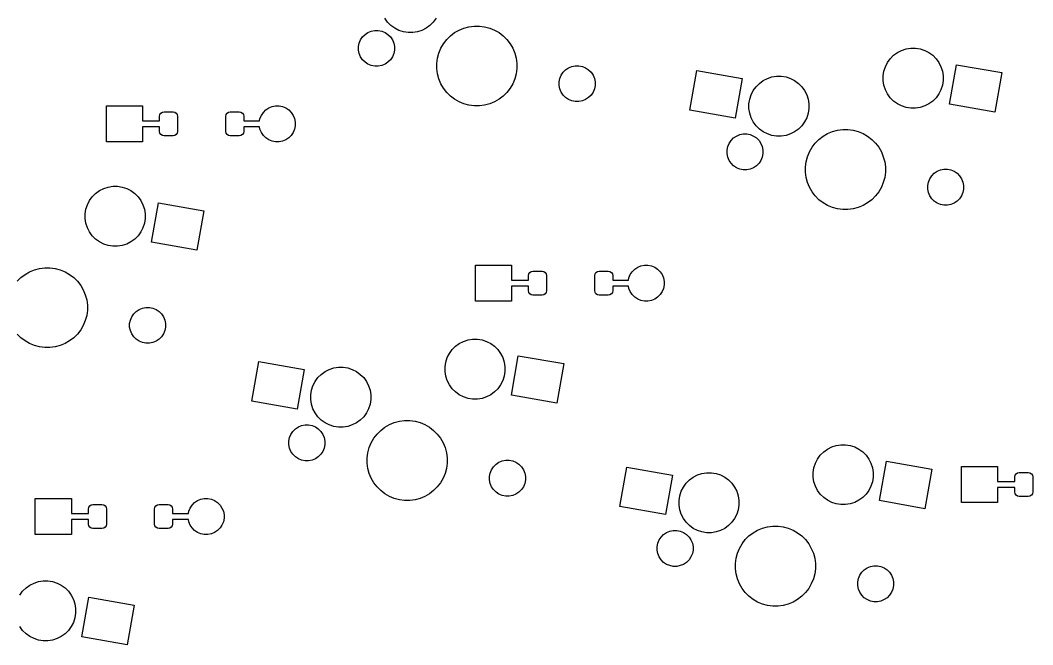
# Model space of a CAD drawing. Extents: x 2.6 to 14.2, y -9.4 to -3.9.
# Drawn here: x 5.415 to 7.403, y -6.558 to -5.33 of the extents above; entities that cross this region are included whole.
import ezdxf

# ---------------------------------------------------------------- set-up
doc = ezdxf.new("R2010")
doc.units = 0
doc.header["$MEASUREMENT"] = 0
doc.layers.add('BLACK', color=7, linetype='CONTINUOUS')

msp = doc.modelspace()

# ---------------------------------------------------------------- linework, layer by layer
at = {"layer": 'BLACK', "linetype": 'CONTINUOUS'}
for p, q in [((6.136, -5.3341), (6.1306, -5.3266)), ((6.2313, -5.3266), (6.2258, -5.3341)), ((6.1426, -5.3407), (6.136, -5.3341)), ((6.15, -5.3461), (6.1426, -5.3407)), ((6.1583, -5.3503), (6.15, -5.3461)), ((6.2118, -5.3461), (6.2035, -5.3503)), ((6.2193, -5.3407), (6.2118, -5.3461)), ((6.2258, -5.3341), (6.2193, -5.3407)), ((6.2764, -5.3497), (6.2859, -5.3457)), ((6.2859, -5.3457), (6.2959, -5.3431)), ((6.2959, -5.3431), (6.3061, -5.3417)), ((6.3061, -5.3417), (6.3164, -5.3417)), ((6.3164, -5.3417), (6.3266, -5.3431)), ((6.3266, -5.3431), (6.3366, -5.3457)), ((6.3366, -5.3457), (6.3461, -5.3497)), ((6.083, -5.3689), (6.0869, -5.3631)), ((6.0869, -5.3631), (6.0918, -5.3582)), ((6.0918, -5.3582), (6.0976, -5.3543)), ((6.0976, -5.3543), (6.104, -5.3517)), ((6.104, -5.3517), (6.1108, -5.3503)), ((6.1108, -5.3503), (6.1178, -5.3503)), ((6.1178, -5.3503), (6.1246, -5.3517)), ((6.1246, -5.3517), (6.131, -5.3543)), ((6.131, -5.3543), (6.1368, -5.3582)), ((6.1368, -5.3582), (6.1417, -5.3631)), ((6.1417, -5.3631), (6.1455, -5.3689)), ((6.1671, -5.3532), (6.1583, -5.3503)), ((6.1763, -5.3546), (6.1671, -5.3532)), ((6.1855, -5.3546), (6.1763, -5.3546)), ((6.1947, -5.3532), (6.1855, -5.3546)), ((6.2035, -5.3503), (6.1947, -5.3532)), ((6.2521, -5.3684), (6.2593, -5.3611)), ((6.2593, -5.3611), (6.2675, -5.3548)), ((6.2675, -5.3548), (6.2764, -5.3497)), ((6.3461, -5.3497), (6.355, -5.3548)), ((6.355, -5.3548), (6.3632, -5.3611)), ((6.3632, -5.3611), (6.3705, -5.3684)), ((6.079, -5.3821), (6.0804, -5.3753)), ((6.079, -5.389), (6.079, -5.3821)), ((6.0804, -5.3753), (6.083, -5.3689)), ((6.1455, -5.3689), (6.1482, -5.3753)), ((6.1482, -5.3753), (6.1496, -5.3821)), ((6.1496, -5.3821), (6.1496, -5.389)), ((6.2367, -5.395), (6.2406, -5.3855)), ((6.2406, -5.3855), (6.2458, -5.3765)), ((6.2458, -5.3765), (6.2521, -5.3684)), ((6.3705, -5.3684), (6.3767, -5.3765)), ((6.3767, -5.3765), (6.3819, -5.3855)), ((6.3819, -5.3855), (6.3858, -5.395)), ((7.1455, -5.3897), (7.1544, -5.3868)), ((7.1544, -5.3868), (7.1635, -5.3854)), ((7.1635, -5.3854), (7.1728, -5.3854)), ((7.1728, -5.3854), (7.1819, -5.3868)), ((7.1819, -5.3868), (7.1907, -5.3897)), ((6.0804, -5.3958), (6.079, -5.389)), ((6.083, -5.4023), (6.0804, -5.3958)), ((6.0869, -5.408), (6.083, -5.4023)), ((6.1455, -5.4023), (6.1417, -5.408)), ((6.1482, -5.3958), (6.1455, -5.4023)), ((6.1496, -5.389), (6.1482, -5.3958)), ((6.2327, -5.4151), (6.234, -5.4049)), ((6.234, -5.4049), (6.2367, -5.395)), ((6.3858, -5.395), (6.3885, -5.4049)), ((6.3885, -5.4049), (6.3898, -5.4151)), ((7.1178, -5.4134), (7.1232, -5.4059)), ((7.1232, -5.4059), (7.1298, -5.3993)), ((7.1298, -5.3993), (7.1373, -5.3939)), ((7.1373, -5.3939), (7.1455, -5.3897)), ((7.1907, -5.3897), (7.199, -5.3939)), ((7.199, -5.3939), (7.2065, -5.3993)), ((7.2065, -5.3993), (7.2131, -5.4059)), ((7.2131, -5.4059), (7.2185, -5.4134)), ((6.0918, -5.4129), (6.0869, -5.408)), ((6.0976, -5.4168), (6.0918, -5.4129)), ((6.104, -5.4195), (6.0976, -5.4168)), ((6.1108, -5.4208), (6.104, -5.4195)), ((6.1178, -5.4208), (6.1108, -5.4208)), ((6.1246, -5.4195), (6.1178, -5.4208)), ((6.131, -5.4168), (6.1246, -5.4195)), ((6.1368, -5.4129), (6.131, -5.4168)), ((6.1417, -5.408), (6.1368, -5.4129)), ((6.2327, -5.4254), (6.2327, -5.4151)), ((6.234, -5.4356), (6.2327, -5.4254)), ((6.3898, -5.4254), (6.3885, -5.4356)), ((6.3898, -5.4151), (6.3898, -5.4254)), ((6.4808, -5.4325), (6.4857, -5.4276)), ((6.4857, -5.4276), (6.4915, -5.4238)), ((6.4915, -5.4238), (6.4979, -5.4211)), ((6.4979, -5.4211), (6.5047, -5.4198)), ((6.5047, -5.4198), (6.5117, -5.4198)), ((6.5117, -5.4198), (6.5185, -5.4211)), ((6.5185, -5.4211), (6.5249, -5.4238)), ((6.5249, -5.4238), (6.5307, -5.4276)), ((6.5307, -5.4276), (6.5356, -5.4325)), ((7.1107, -5.4305), (7.1136, -5.4217)), ((7.1136, -5.4217), (7.1178, -5.4134)), ((7.2185, -5.4134), (7.2227, -5.4217)), ((7.2227, -5.4217), (7.2256, -5.4305)), ((7.2395, -5.4952), (7.2532, -5.4177)), ((7.2532, -5.4177), (7.3424, -5.4334)), ((6.2367, -5.4456), (6.234, -5.4356)), ((6.2406, -5.4551), (6.2367, -5.4456)), ((6.3858, -5.4456), (6.3819, -5.4551)), ((6.3885, -5.4356), (6.3858, -5.4456)), ((6.473, -5.4515), (6.4743, -5.4447)), ((6.4743, -5.4447), (6.477, -5.4383)), ((6.477, -5.4383), (6.4808, -5.4325)), ((6.5356, -5.4325), (6.5395, -5.4383)), ((6.5395, -5.4383), (6.5421, -5.4447)), ((6.5421, -5.4447), (6.5435, -5.4515)), ((6.7297, -5.5069), (6.7434, -5.4293)), ((6.7434, -5.4293), (6.8326, -5.4451)), ((6.8326, -5.4451), (6.8189, -5.5226)), ((6.8737, -5.449), (6.882, -5.4448)), ((6.882, -5.4448), (6.8908, -5.4419)), ((6.8908, -5.4419), (6.8999, -5.4404)), ((6.8999, -5.4404), (6.9092, -5.4404)), ((6.9092, -5.4404), (6.9184, -5.4419)), ((6.9184, -5.4419), (6.9272, -5.4448)), ((6.9272, -5.4448), (6.9354, -5.449)), ((7.1093, -5.4396), (7.1107, -5.4305)), ((7.1093, -5.4489), (7.1093, -5.4396)), ((7.2256, -5.4305), (7.227, -5.4396)), ((7.227, -5.4396), (7.227, -5.4489)), ((7.3424, -5.4334), (7.3287, -5.5109)), ((6.2458, -5.464), (6.2406, -5.4551)), ((6.2521, -5.4722), (6.2458, -5.464)), ((6.3767, -5.464), (6.3705, -5.4722)), ((6.3819, -5.4551), (6.3767, -5.464)), ((6.473, -5.4585), (6.473, -5.4515)), ((6.4743, -5.4653), (6.473, -5.4585)), ((6.477, -5.4717), (6.4743, -5.4653)), ((6.5421, -5.4653), (6.5395, -5.4717)), ((6.5435, -5.4585), (6.5421, -5.4653)), ((6.5435, -5.4515), (6.5435, -5.4585)), ((6.8542, -5.4685), (6.8597, -5.461)), ((6.8597, -5.461), (6.8662, -5.4544)), ((6.8662, -5.4544), (6.8737, -5.449)), ((6.9354, -5.449), (6.9429, -5.4544)), ((6.9429, -5.4544), (6.9495, -5.461)), ((6.9495, -5.461), (6.9549, -5.4685)), ((7.1107, -5.458), (7.1093, -5.4489)), ((7.1136, -5.4669), (7.1107, -5.458)), ((7.1178, -5.4751), (7.1136, -5.4669)), ((7.2227, -5.4669), (7.2185, -5.4751)), ((7.2256, -5.458), (7.2227, -5.4669)), ((7.227, -5.4489), (7.2256, -5.458)), ((6.2593, -5.4795), (6.2521, -5.4722)), ((6.2675, -5.4858), (6.2593, -5.4795)), ((6.2764, -5.4909), (6.2675, -5.4858)), ((6.355, -5.4858), (6.3461, -5.4909)), ((6.3632, -5.4795), (6.355, -5.4858)), ((6.3705, -5.4722), (6.3632, -5.4795)), ((6.4808, -5.4775), (6.477, -5.4717)), ((6.4857, -5.4824), (6.4808, -5.4775)), ((6.4915, -5.4863), (6.4857, -5.4824)), ((6.4979, -5.4889), (6.4915, -5.4863)), ((6.5249, -5.4863), (6.5185, -5.4889)), ((6.5307, -5.4824), (6.5249, -5.4863)), ((6.5356, -5.4775), (6.5307, -5.4824)), ((6.5395, -5.4717), (6.5356, -5.4775)), ((6.8457, -5.4947), (6.8472, -5.4855)), ((6.8472, -5.4855), (6.85, -5.4767)), ((6.85, -5.4767), (6.8542, -5.4685)), ((6.9549, -5.4685), (6.9591, -5.4767)), ((6.9591, -5.4767), (6.962, -5.4855)), ((6.962, -5.4855), (6.9635, -5.4947)), ((7.1232, -5.4826), (7.1178, -5.4751)), ((7.1298, -5.4892), (7.1232, -5.4826)), ((7.2131, -5.4826), (7.2065, -5.4892)), ((7.2185, -5.4751), (7.2131, -5.4826)), ((5.584, -5.5695), (5.584, -5.4987)), ((5.584, -5.4987), (5.6549, -5.4987)), ((5.6549, -5.4987), (5.6549, -5.5282)), ((5.8921, -5.5116), (5.897, -5.5067)), ((5.897, -5.5067), (5.9027, -5.5028)), ((5.9027, -5.5028), (5.9092, -5.5002)), ((5.9092, -5.5002), (5.916, -5.4988)), ((5.916, -5.4988), (5.9229, -5.4988)), ((5.9229, -5.4988), (5.9297, -5.5002)), ((5.9297, -5.5002), (5.9362, -5.5028)), ((5.9362, -5.5028), (5.9419, -5.5067)), ((5.9419, -5.5067), (5.9468, -5.5116)), ((6.2859, -5.4948), (6.2764, -5.4909)), ((6.2959, -5.4975), (6.2859, -5.4948)), ((6.3061, -5.4989), (6.2959, -5.4975)), ((6.3164, -5.4989), (6.3061, -5.4989)), ((6.3266, -5.4975), (6.3164, -5.4989)), ((6.3366, -5.4948), (6.3266, -5.4975)), ((6.3461, -5.4909), (6.3366, -5.4948)), ((6.5047, -5.4903), (6.4979, -5.4889)), ((6.5117, -5.4903), (6.5047, -5.4903)), ((6.5185, -5.4889), (6.5117, -5.4903)), ((6.8189, -5.5226), (6.7297, -5.5069)), ((6.8457, -5.504), (6.8457, -5.4947)), ((6.8472, -5.5131), (6.8457, -5.504)), ((6.9635, -5.504), (6.962, -5.5131)), ((6.9635, -5.4947), (6.9635, -5.504)), ((7.1373, -5.4946), (7.1298, -5.4892)), ((7.1455, -5.4988), (7.1373, -5.4946)), ((7.1544, -5.5017), (7.1455, -5.4988)), ((7.1635, -5.5031), (7.1544, -5.5017)), ((7.1728, -5.5031), (7.1635, -5.5031)), ((7.1819, -5.5017), (7.1728, -5.5031)), ((7.1907, -5.4988), (7.1819, -5.5017)), ((7.199, -5.4946), (7.1907, -5.4988)), ((7.2065, -5.4892), (7.199, -5.4946)), ((7.3287, -5.5109), (7.2395, -5.4952)), ((5.6884, -5.5193), (5.689, -5.5159)), ((5.6884, -5.5282), (5.6884, -5.5193)), ((5.689, -5.5159), (5.6909, -5.5131)), ((5.6909, -5.5131), (5.6938, -5.5111)), ((5.6938, -5.5111), (5.6972, -5.5105)), ((5.6972, -5.5105), (5.7149, -5.5105)), ((5.7149, -5.5105), (5.7183, -5.5111)), ((5.7183, -5.5111), (5.7212, -5.5131)), ((5.7212, -5.5131), (5.7231, -5.5159)), ((5.7231, -5.5159), (5.7238, -5.5193)), ((5.7238, -5.5193), (5.7238, -5.5489)), ((5.8183, -5.5193), (5.8189, -5.5159)), ((5.8183, -5.5489), (5.8183, -5.5193)), ((5.8189, -5.5159), (5.8209, -5.5131)), ((5.8209, -5.5131), (5.8237, -5.5111)), ((5.8237, -5.5111), (5.8271, -5.5105)), ((5.8271, -5.5105), (5.8448, -5.5105)), ((5.8448, -5.5105), (5.8482, -5.5111)), ((5.8482, -5.5111), (5.8511, -5.5131)), ((5.8511, -5.5131), (5.853, -5.5159)), ((5.853, -5.5159), (5.8537, -5.5193)), ((5.8537, -5.5193), (5.8537, -5.5282)), ((5.8847, -5.5282), (5.8855, -5.5238)), ((5.8855, -5.5238), (5.8882, -5.5174)), ((5.8882, -5.5174), (5.8921, -5.5116)), ((5.9468, -5.5116), (5.9507, -5.5174)), ((5.9507, -5.5174), (5.9534, -5.5238)), ((5.9534, -5.5238), (5.9547, -5.5306)), ((6.85, -5.5219), (6.8472, -5.5131)), ((6.8542, -5.5302), (6.85, -5.5219)), ((6.9591, -5.5219), (6.9549, -5.5302)), ((6.962, -5.5131), (6.9591, -5.5219)), ((5.6549, -5.5282), (5.6884, -5.5282)), ((5.6884, -5.54), (5.6549, -5.54)), ((5.6549, -5.54), (5.6549, -5.5695)), ((5.6884, -5.5489), (5.6884, -5.54)), ((5.8537, -5.5282), (5.8847, -5.5282)), ((5.8847, -5.54), (5.8537, -5.54)), ((5.8537, -5.54), (5.8537, -5.5489)), ((5.8855, -5.5444), (5.8847, -5.54)), ((5.8882, -5.5508), (5.8855, -5.5444)), ((5.9534, -5.5444), (5.9507, -5.5508)), ((5.9547, -5.5376), (5.9534, -5.5444)), ((5.9547, -5.5306), (5.9547, -5.5376)), ((6.8597, -5.5377), (6.8542, -5.5302)), ((6.8662, -5.5442), (6.8597, -5.5377)), ((6.8737, -5.5497), (6.8662, -5.5442)), ((6.9429, -5.5442), (6.9354, -5.5497)), ((6.9495, -5.5377), (6.9429, -5.5442)), ((6.9549, -5.5302), (6.9495, -5.5377)), ((7.0096, -5.5493), (7.0196, -5.5466)), ((7.0196, -5.5466), (7.0298, -5.5453)), ((7.0298, -5.5453), (7.0401, -5.5453)), ((7.0401, -5.5453), (7.0503, -5.5466)), ((7.0503, -5.5466), (7.0602, -5.5493)), ((5.689, -5.5522), (5.6884, -5.5489)), ((5.6909, -5.5551), (5.689, -5.5522)), ((5.6938, -5.557), (5.6909, -5.5551)), ((5.6972, -5.5577), (5.6938, -5.557)), ((5.7149, -5.5577), (5.6972, -5.5577)), ((5.7183, -5.557), (5.7149, -5.5577)), ((5.7212, -5.5551), (5.7183, -5.557)), ((5.7231, -5.5522), (5.7212, -5.5551)), ((5.7238, -5.5489), (5.7231, -5.5522)), ((5.8189, -5.5522), (5.8183, -5.5489)), ((5.8209, -5.5551), (5.8189, -5.5522)), ((5.8237, -5.557), (5.8209, -5.5551)), ((5.8271, -5.5577), (5.8237, -5.557)), ((5.8448, -5.5577), (5.8271, -5.5577)), ((5.8482, -5.557), (5.8448, -5.5577)), ((5.8511, -5.5551), (5.8482, -5.557)), ((5.853, -5.5522), (5.8511, -5.5551)), ((5.8537, -5.5489), (5.853, -5.5522)), ((5.8921, -5.5566), (5.8882, -5.5508)), ((5.897, -5.5615), (5.8921, -5.5566)), ((5.9027, -5.5653), (5.897, -5.5615)), ((5.9092, -5.568), (5.9027, -5.5653)), ((5.9362, -5.5653), (5.9297, -5.568)), ((5.9419, -5.5615), (5.9362, -5.5653)), ((5.9468, -5.5566), (5.9419, -5.5615)), ((5.9507, -5.5508), (5.9468, -5.5566)), ((6.8067, -5.5724), (6.8106, -5.5666)), ((6.8106, -5.5666), (6.8155, -5.5617)), ((6.8155, -5.5617), (6.8213, -5.5579)), ((6.8213, -5.5579), (6.8277, -5.5552)), ((6.8277, -5.5552), (6.8345, -5.5539)), ((6.8345, -5.5539), (6.8414, -5.5539)), ((6.8414, -5.5539), (6.8483, -5.5552)), ((6.8483, -5.5552), (6.8547, -5.5579)), ((6.8547, -5.5579), (6.8605, -5.5617)), ((6.8605, -5.5617), (6.8654, -5.5666)), ((6.8654, -5.5666), (6.8692, -5.5724)), ((6.882, -5.5539), (6.8737, -5.5497)), ((6.8908, -5.5567), (6.882, -5.5539)), ((6.8999, -5.5582), (6.8908, -5.5567)), ((6.9092, -5.5582), (6.8999, -5.5582)), ((6.9184, -5.5567), (6.9092, -5.5582)), ((6.9272, -5.5539), (6.9184, -5.5567)), ((6.9354, -5.5497), (6.9272, -5.5539)), ((6.9757, -5.5719), (6.983, -5.5647)), ((6.983, -5.5647), (6.9912, -5.5584)), ((6.9912, -5.5584), (7.0001, -5.5532)), ((7.0001, -5.5532), (7.0096, -5.5493)), ((7.0602, -5.5493), (7.0698, -5.5532)), ((7.0698, -5.5532), (7.0787, -5.5584)), ((7.0787, -5.5584), (7.0869, -5.5647)), ((7.0869, -5.5647), (7.0941, -5.5719)), ((5.6549, -5.5695), (5.584, -5.5695)), ((5.916, -5.5693), (5.9092, -5.568)), ((5.9229, -5.5693), (5.916, -5.5693)), ((5.9297, -5.568), (5.9229, -5.5693)), ((6.8027, -5.5856), (6.8041, -5.5788)), ((6.8027, -5.5926), (6.8027, -5.5856)), ((6.8041, -5.5788), (6.8067, -5.5724)), ((6.8692, -5.5724), (6.8719, -5.5788)), ((6.8719, -5.5788), (6.8732, -5.5856)), ((6.8732, -5.5856), (6.8732, -5.5926)), ((6.9643, -5.589), (6.9695, -5.5801)), ((6.9695, -5.5801), (6.9757, -5.5719)), ((7.0941, -5.5719), (7.1004, -5.5801)), ((7.1004, -5.5801), (7.1056, -5.589)), ((6.8041, -5.5994), (6.8027, -5.5926)), ((6.8067, -5.6058), (6.8041, -5.5994)), ((6.8106, -5.6116), (6.8067, -5.6058)), ((6.8692, -5.6058), (6.8654, -5.6116)), ((6.8719, -5.5994), (6.8692, -5.6058)), ((6.8732, -5.5926), (6.8719, -5.5994)), ((6.9577, -5.6085), (6.9604, -5.5985)), ((6.9604, -5.5985), (6.9643, -5.589)), ((7.1056, -5.589), (7.1095, -5.5985)), ((7.1095, -5.5985), (7.1122, -5.6085)), ((6.8155, -5.6165), (6.8106, -5.6116)), ((6.8213, -5.6204), (6.8155, -5.6165)), ((6.8277, -5.623), (6.8213, -5.6204)), ((6.8345, -5.6244), (6.8277, -5.623)), ((6.8414, -5.6244), (6.8345, -5.6244)), ((6.8483, -5.623), (6.8414, -5.6244)), ((6.8547, -5.6204), (6.8483, -5.623)), ((6.8605, -5.6165), (6.8547, -5.6204)), ((6.8654, -5.6116), (6.8605, -5.6165)), ((6.9564, -5.6187), (6.9577, -5.6085)), ((6.9564, -5.629), (6.9564, -5.6187)), ((7.1122, -5.6085), (7.1135, -5.6187)), ((7.1135, -5.6187), (7.1135, -5.629)), ((7.2152, -5.6273), (7.2216, -5.6247)), ((7.2216, -5.6247), (7.2284, -5.6233)), ((7.2284, -5.6233), (7.2354, -5.6233)), ((7.2354, -5.6233), (7.2422, -5.6247)), ((7.2422, -5.6247), (7.2486, -5.6273)), ((6.9577, -5.6392), (6.9564, -5.629)), ((6.9604, -5.6492), (6.9577, -5.6392)), ((7.1122, -5.6392), (7.1095, -5.6492)), ((7.1135, -5.629), (7.1122, -5.6392)), ((7.198, -5.6483), (7.2006, -5.6419)), ((7.2006, -5.6419), (7.2045, -5.6361)), ((7.2045, -5.6361), (7.2094, -5.6312)), ((7.2094, -5.6312), (7.2152, -5.6273)), ((7.2486, -5.6273), (7.2544, -5.6312)), ((7.2544, -5.6312), (7.2593, -5.6361)), ((7.2593, -5.6361), (7.2631, -5.6419)), ((7.2631, -5.6419), (7.2658, -5.6483)), ((5.5628, -5.6707), (5.5703, -5.6653)), ((5.5703, -5.6653), (5.5786, -5.6611)), ((5.5786, -5.6611), (5.5874, -5.6582)), ((5.5874, -5.6582), (5.5965, -5.6568)), ((5.5965, -5.6568), (5.6058, -5.6568)), ((5.6058, -5.6568), (5.6149, -5.6582)), ((5.6149, -5.6582), (5.6238, -5.6611)), ((5.6238, -5.6611), (5.632, -5.6653)), ((5.632, -5.6653), (5.6395, -5.6707)), ((6.9643, -5.6587), (6.9604, -5.6492)), ((6.9695, -5.6676), (6.9643, -5.6587)), ((7.1056, -5.6587), (7.1004, -5.6676)), ((7.1095, -5.6492), (7.1056, -5.6587)), ((7.1966, -5.6551), (7.198, -5.6483)), ((7.1966, -5.6621), (7.1966, -5.6551)), ((7.198, -5.6689), (7.1966, -5.6621)), ((7.2658, -5.6483), (7.2672, -5.6551)), ((7.2672, -5.6621), (7.2658, -5.6689)), ((7.2672, -5.6551), (7.2672, -5.6621)), ((5.5466, -5.693), (5.5508, -5.6848)), ((5.5508, -5.6848), (5.5562, -5.6773)), ((5.5562, -5.6773), (5.5628, -5.6707)), ((5.6395, -5.6707), (5.6461, -5.6773)), ((5.6461, -5.6773), (5.6515, -5.6848)), ((5.6515, -5.6848), (5.6557, -5.693)), ((6.9757, -5.6758), (6.9695, -5.6676)), ((6.983, -5.6831), (6.9757, -5.6758)), ((6.9912, -5.6893), (6.983, -5.6831)), ((7.0869, -5.6831), (7.0787, -5.6893)), ((7.0941, -5.6758), (7.0869, -5.6831)), ((7.1004, -5.6676), (7.0941, -5.6758)), ((7.2006, -5.6753), (7.198, -5.6689)), ((7.2045, -5.6811), (7.2006, -5.6753)), ((7.2094, -5.686), (7.2045, -5.6811)), ((7.2152, -5.6898), (7.2094, -5.686)), ((7.2544, -5.686), (7.2486, -5.6898)), ((7.2593, -5.6811), (7.2544, -5.686)), ((7.2631, -5.6753), (7.2593, -5.6811)), ((7.2658, -5.6689), (7.2631, -5.6753)), ((5.5423, -5.711), (5.5437, -5.7019)), ((5.5437, -5.7019), (5.5466, -5.693)), ((5.6557, -5.693), (5.6586, -5.7019)), ((5.6586, -5.7019), (5.66, -5.711)), ((5.6725, -5.7666), (5.6862, -5.6891)), ((5.6862, -5.6891), (5.7754, -5.7048)), ((5.7754, -5.7048), (5.7617, -5.7823)), ((7.0001, -5.6945), (6.9912, -5.6893)), ((7.0096, -5.6984), (7.0001, -5.6945)), ((7.0196, -5.7011), (7.0096, -5.6984)), ((7.0298, -5.7024), (7.0196, -5.7011)), ((7.0401, -5.7024), (7.0298, -5.7024)), ((7.0503, -5.7011), (7.0401, -5.7024)), ((7.0602, -5.6984), (7.0503, -5.7011)), ((7.0698, -5.6945), (7.0602, -5.6984)), ((7.0787, -5.6893), (7.0698, -5.6945)), ((7.2216, -5.6925), (7.2152, -5.6898)), ((7.2284, -5.6938), (7.2216, -5.6925)), ((7.2354, -5.6938), (7.2284, -5.6938)), ((7.2422, -5.6925), (7.2354, -5.6938)), ((7.2486, -5.6898), (7.2422, -5.6925)), ((5.5423, -5.7203), (5.5423, -5.711)), ((5.5437, -5.7294), (5.5423, -5.7203)), ((5.66, -5.7203), (5.6586, -5.7294)), ((5.66, -5.711), (5.66, -5.7203)), ((5.5466, -5.7382), (5.5437, -5.7294)), ((5.5508, -5.7465), (5.5466, -5.7382)), ((5.6557, -5.7382), (5.6515, -5.7465)), ((5.6586, -5.7294), (5.6557, -5.7382)), ((5.5562, -5.754), (5.5508, -5.7465)), ((5.5628, -5.7605), (5.5562, -5.754)), ((5.5703, -5.766), (5.5628, -5.7605)), ((5.6395, -5.7605), (5.632, -5.766)), ((5.6461, -5.754), (5.6395, -5.7605)), ((5.6515, -5.7465), (5.6461, -5.754)), ((5.5786, -5.7702), (5.5703, -5.766)), ((5.5874, -5.7731), (5.5786, -5.7702)), ((5.5965, -5.7745), (5.5874, -5.7731)), ((5.6058, -5.7745), (5.5965, -5.7745)), ((5.6149, -5.7731), (5.6058, -5.7745)), ((5.6238, -5.7702), (5.6149, -5.7731)), ((5.632, -5.766), (5.6238, -5.7702)), ((5.7617, -5.7823), (5.6725, -5.7666)), ((5.4242, -5.8298), (5.4331, -5.8246)), ((5.4331, -5.8246), (5.4426, -5.8207)), ((5.4426, -5.8207), (5.4526, -5.818)), ((5.4526, -5.818), (5.4628, -5.8167)), ((5.4628, -5.8167), (5.4731, -5.8167)), ((5.4731, -5.8167), (5.4833, -5.818)), ((5.4833, -5.818), (5.4933, -5.8207)), ((5.4933, -5.8207), (5.5028, -5.8246)), ((5.5028, -5.8246), (5.5117, -5.8298)), ((6.3084, -5.8825), (6.3084, -5.8116)), ((6.3084, -5.8116), (6.3793, -5.8116)), ((6.3793, -5.8116), (6.3793, -5.8412)), ((6.4154, -5.8261), (6.4182, -5.8241)), ((6.4182, -5.8241), (6.4216, -5.8235)), ((6.4216, -5.8235), (6.4393, -5.8235)), ((6.4393, -5.8235), (6.4427, -5.8241)), ((6.4427, -5.8241), (6.4456, -5.8261)), ((6.5453, -5.8261), (6.5481, -5.8241)), ((6.5481, -5.8241), (6.5515, -5.8235)), ((6.5515, -5.8235), (6.5693, -5.8235)), ((6.5693, -5.8235), (6.5726, -5.8241)), ((6.5726, -5.8241), (6.5755, -5.8261)), ((6.6126, -5.8304), (6.6165, -5.8246)), ((6.6165, -5.8246), (6.6214, -5.8197)), ((6.6214, -5.8197), (6.6272, -5.8158)), ((6.6272, -5.8158), (6.6336, -5.8132)), ((6.6336, -5.8132), (6.6404, -5.8118)), ((6.6404, -5.8118), (6.6473, -5.8118)), ((6.6473, -5.8118), (6.6541, -5.8132)), ((6.6541, -5.8132), (6.6606, -5.8158)), ((6.6606, -5.8158), (6.6663, -5.8197)), ((6.6663, -5.8197), (6.6713, -5.8246)), ((6.6713, -5.8246), (6.6751, -5.8304)), ((5.4087, -5.8433), (5.416, -5.836)), ((5.416, -5.836), (5.4242, -5.8298)), ((5.5117, -5.8298), (5.5199, -5.836)), ((5.5199, -5.836), (5.5271, -5.8433)), ((5.5271, -5.8433), (5.5334, -5.8515)), ((6.3793, -5.8412), (6.4128, -5.8412)), ((6.4128, -5.8323), (6.4134, -5.8289)), ((6.4128, -5.8412), (6.4128, -5.8323)), ((6.4134, -5.8289), (6.4154, -5.8261)), ((6.4456, -5.8261), (6.4475, -5.8289)), ((6.4475, -5.8289), (6.4482, -5.8323)), ((6.4482, -5.8323), (6.4482, -5.8618)), ((6.5427, -5.8323), (6.5434, -5.8289)), ((6.5427, -5.8618), (6.5427, -5.8323)), ((6.5434, -5.8289), (6.5453, -5.8261)), ((6.5755, -5.8261), (6.5774, -5.8289)), ((6.5774, -5.8289), (6.5781, -5.8323)), ((6.5781, -5.8323), (6.5781, -5.8412)), ((6.5781, -5.8412), (6.6091, -5.8412)), ((6.6091, -5.8412), (6.61, -5.8368)), ((6.61, -5.8368), (6.6126, -5.8304)), ((6.6751, -5.8304), (6.6778, -5.8368)), ((6.6778, -5.8368), (6.6791, -5.8436)), ((6.6791, -5.8436), (6.6791, -5.8506)), ((5.5334, -5.8515), (5.5386, -5.8604)), ((5.5386, -5.8604), (5.5425, -5.8699)), ((6.4128, -5.853), (6.3793, -5.853)), ((6.3793, -5.853), (6.3793, -5.8825)), ((6.4128, -5.8618), (6.4128, -5.853)), ((6.4134, -5.8652), (6.4128, -5.8618)), ((6.4482, -5.8618), (6.4475, -5.8652)), ((6.5434, -5.8652), (6.5427, -5.8618)), ((6.5781, -5.8618), (6.5774, -5.8652)), ((6.6091, -5.853), (6.5781, -5.853)), ((6.5781, -5.853), (6.5781, -5.8618)), ((6.61, -5.8574), (6.6091, -5.853)), ((6.6126, -5.8638), (6.61, -5.8574)), ((6.6165, -5.8696), (6.6126, -5.8638)), ((6.6751, -5.8638), (6.6713, -5.8696)), ((6.6778, -5.8574), (6.6751, -5.8638)), ((6.6791, -5.8506), (6.6778, -5.8574)), ((5.5425, -5.8699), (5.5452, -5.8799)), ((5.5452, -5.8799), (5.5465, -5.8901)), ((6.3793, -5.8825), (6.3084, -5.8825)), ((6.4154, -5.8681), (6.4134, -5.8652)), ((6.4182, -5.87), (6.4154, -5.8681)), ((6.4216, -5.8707), (6.4182, -5.87)), ((6.4393, -5.8707), (6.4216, -5.8707)), ((6.4427, -5.87), (6.4393, -5.8707)), ((6.4456, -5.8681), (6.4427, -5.87)), ((6.4475, -5.8652), (6.4456, -5.8681)), ((6.5453, -5.8681), (6.5434, -5.8652)), ((6.5481, -5.87), (6.5453, -5.8681)), ((6.5515, -5.8707), (6.5481, -5.87)), ((6.5693, -5.8707), (6.5515, -5.8707)), ((6.5726, -5.87), (6.5693, -5.8707)), ((6.5755, -5.8681), (6.5726, -5.87)), ((6.5774, -5.8652), (6.5755, -5.8681)), ((6.6214, -5.8745), (6.6165, -5.8696)), ((6.6272, -5.8783), (6.6214, -5.8745)), ((6.6336, -5.881), (6.6272, -5.8783)), ((6.6404, -5.8823), (6.6336, -5.881)), ((6.6473, -5.8823), (6.6404, -5.8823)), ((6.6541, -5.881), (6.6473, -5.8823)), ((6.6606, -5.8783), (6.6541, -5.881)), ((6.6663, -5.8745), (6.6606, -5.8783)), ((6.6713, -5.8696), (6.6663, -5.8745)), ((5.5465, -5.9004), (5.5452, -5.9106)), ((5.5465, -5.8901), (5.5465, -5.9004)), ((5.6375, -5.9075), (5.6424, -5.9026)), ((5.6424, -5.9026), (5.6482, -5.8987)), ((5.6482, -5.8987), (5.6546, -5.8961)), ((5.6546, -5.8961), (5.6614, -5.8947)), ((5.6614, -5.8947), (5.6684, -5.8947)), ((5.6684, -5.8947), (5.6752, -5.8961)), ((5.6752, -5.8961), (5.6816, -5.8987)), ((5.6816, -5.8987), (5.6874, -5.9026)), ((5.6874, -5.9026), (5.6923, -5.9075)), ((5.5425, -5.9205), (5.5386, -5.9301)), ((5.5452, -5.9106), (5.5425, -5.9205)), ((5.6296, -5.9265), (5.631, -5.9197)), ((5.631, -5.9197), (5.6337, -5.9133)), ((5.6337, -5.9133), (5.6375, -5.9075)), ((5.6923, -5.9075), (5.6962, -5.9133)), ((5.6962, -5.9133), (5.6988, -5.9197)), ((5.6988, -5.9197), (5.7002, -5.9265)), ((5.5334, -5.939), (5.5271, -5.9472)), ((5.5386, -5.9301), (5.5334, -5.939)), ((5.6296, -5.9334), (5.6296, -5.9265)), ((5.631, -5.9403), (5.6296, -5.9334)), ((5.6337, -5.9467), (5.631, -5.9403)), ((5.6988, -5.9403), (5.6962, -5.9467)), ((5.7002, -5.9334), (5.6988, -5.9403)), ((5.7002, -5.9265), (5.7002, -5.9334)), ((5.416, -5.9544), (5.4087, -5.9472)), ((5.4242, -5.9607), (5.416, -5.9544)), ((5.4331, -5.9659), (5.4242, -5.9607)), ((5.5117, -5.9607), (5.5028, -5.9659)), ((5.5199, -5.9544), (5.5117, -5.9607)), ((5.5271, -5.9472), (5.5199, -5.9544)), ((5.6375, -5.9524), (5.6337, -5.9467)), ((5.6424, -5.9574), (5.6375, -5.9524)), ((5.6482, -5.9612), (5.6424, -5.9574)), ((5.6546, -5.9639), (5.6482, -5.9612)), ((5.6614, -5.9652), (5.6546, -5.9639)), ((5.6752, -5.9639), (5.6684, -5.9652)), ((5.6816, -5.9612), (5.6752, -5.9639)), ((5.6874, -5.9574), (5.6816, -5.9612)), ((5.6923, -5.9524), (5.6874, -5.9574)), ((5.6962, -5.9467), (5.6923, -5.9524)), ((6.2769, -5.9658), (6.2851, -5.9616)), ((6.2851, -5.9616), (6.294, -5.9587)), ((6.294, -5.9587), (6.3031, -5.9573)), ((6.3031, -5.9573), (6.3124, -5.9573)), ((6.3124, -5.9573), (6.3215, -5.9587)), ((6.3215, -5.9587), (6.3303, -5.9616)), ((6.3303, -5.9616), (6.3386, -5.9658)), ((5.4426, -5.9698), (5.4331, -5.9659)), ((5.4526, -5.9725), (5.4426, -5.9698)), ((5.4628, -5.9738), (5.4526, -5.9725)), ((5.4731, -5.9738), (5.4628, -5.9738)), ((5.4833, -5.9725), (5.4731, -5.9738)), ((5.4933, -5.9698), (5.4833, -5.9725)), ((5.5028, -5.9659), (5.4933, -5.9698)), ((5.6684, -5.9652), (5.6614, -5.9652)), ((6.2574, -5.9853), (6.2628, -5.9778)), ((6.2628, -5.9778), (6.2694, -5.9712)), ((6.2694, -5.9712), (6.2769, -5.9658)), ((6.3386, -5.9658), (6.3461, -5.9712)), ((6.3461, -5.9712), (6.3526, -5.9778)), ((6.3526, -5.9778), (6.3581, -5.9853)), ((5.8693, -6.0788), (5.883, -6.0012)), ((5.883, -6.0012), (5.9722, -6.0169)), ((6.2489, -6.0115), (6.2503, -6.0023)), ((6.2503, -6.0023), (6.2532, -5.9935)), ((6.2532, -5.9935), (6.2574, -5.9853)), ((6.3581, -5.9853), (6.3623, -5.9935)), ((6.3623, -5.9935), (6.3652, -6.0023)), ((6.3652, -6.0023), (6.3666, -6.0115)), ((6.3791, -6.0671), (6.3928, -5.9896)), ((6.3928, -5.9896), (6.482, -6.0053)), ((5.9722, -6.0169), (5.9585, -6.0945)), ((6.0058, -6.0263), (6.0133, -6.0208)), ((6.0133, -6.0208), (6.0216, -6.0166)), ((6.0216, -6.0166), (6.0304, -6.0138)), ((6.0304, -6.0138), (6.0395, -6.0123)), ((6.0395, -6.0123), (6.0488, -6.0123)), ((6.0488, -6.0123), (6.058, -6.0138)), ((6.058, -6.0138), (6.0668, -6.0166)), ((6.0668, -6.0166), (6.075, -6.0208)), ((6.075, -6.0208), (6.0825, -6.0263)), ((6.2489, -6.0208), (6.2489, -6.0115)), ((6.2503, -6.0299), (6.2489, -6.0208)), ((6.3666, -6.0208), (6.3652, -6.0299)), ((6.3666, -6.0115), (6.3666, -6.0208)), ((6.482, -6.0053), (6.4683, -6.0828)), ((5.9896, -6.0486), (5.9938, -6.0403)), ((5.9938, -6.0403), (5.9993, -6.0328)), ((5.9993, -6.0328), (6.0058, -6.0263)), ((6.0825, -6.0263), (6.0891, -6.0328)), ((6.0891, -6.0328), (6.0945, -6.0403)), ((6.0945, -6.0403), (6.0987, -6.0486)), ((6.2532, -6.0387), (6.2503, -6.0299)), ((6.2574, -6.047), (6.2532, -6.0387)), ((6.3623, -6.0387), (6.3581, -6.047)), ((6.3652, -6.0299), (6.3623, -6.0387)), ((5.9853, -6.0666), (5.9867, -6.0574)), ((5.9867, -6.0574), (5.9896, -6.0486)), ((6.0987, -6.0486), (6.1016, -6.0574)), ((6.1016, -6.0574), (6.103, -6.0666)), ((6.2628, -6.0545), (6.2574, -6.047)), ((6.2694, -6.061), (6.2628, -6.0545)), ((6.2769, -6.0665), (6.2694, -6.061)), ((6.3461, -6.061), (6.3386, -6.0665)), ((6.3526, -6.0545), (6.3461, -6.061)), ((6.3581, -6.047), (6.3526, -6.0545)), ((5.9585, -6.0945), (5.8693, -6.0788)), ((5.9853, -6.0758), (5.9853, -6.0666)), ((5.9867, -6.085), (5.9853, -6.0758)), ((6.103, -6.0758), (6.1016, -6.085)), ((6.103, -6.0666), (6.103, -6.0758)), ((6.2851, -6.0707), (6.2769, -6.0665)), ((6.294, -6.0736), (6.2851, -6.0707)), ((6.3031, -6.075), (6.294, -6.0736)), ((6.3124, -6.075), (6.3031, -6.075)), ((6.3215, -6.0736), (6.3124, -6.075)), ((6.3303, -6.0707), (6.3215, -6.0736)), ((6.3386, -6.0665), (6.3303, -6.0707)), ((6.4683, -6.0828), (6.3791, -6.0671)), ((5.9896, -6.0938), (5.9867, -6.085)), ((5.9938, -6.1021), (5.9896, -6.0938)), ((5.9993, -6.1096), (5.9938, -6.1021)), ((6.0945, -6.1021), (6.0891, -6.1096)), ((6.0987, -6.0938), (6.0945, -6.1021)), ((6.1016, -6.085), (6.0987, -6.0938)), ((6.0058, -6.1161), (5.9993, -6.1096)), ((6.0133, -6.1216), (6.0058, -6.1161)), ((6.0216, -6.1258), (6.0133, -6.1216)), ((6.075, -6.1216), (6.0668, -6.1258)), ((6.0825, -6.1161), (6.075, -6.1216)), ((6.0891, -6.1096), (6.0825, -6.1161)), ((6.1397, -6.1251), (6.1492, -6.1212)), ((6.1492, -6.1212), (6.1592, -6.1185)), ((6.1592, -6.1185), (6.1694, -6.1172)), ((6.1694, -6.1172), (6.1797, -6.1172)), ((6.1797, -6.1172), (6.1899, -6.1185)), ((6.1899, -6.1185), (6.1998, -6.1212)), ((6.1998, -6.1212), (6.2094, -6.1251)), ((5.9463, -6.1443), (5.9502, -6.1385)), ((5.9502, -6.1385), (5.9551, -6.1336)), ((5.9551, -6.1336), (5.9609, -6.1297)), ((5.9609, -6.1297), (5.9673, -6.1271)), ((5.9673, -6.1271), (5.9741, -6.1257)), ((5.9741, -6.1257), (5.981, -6.1257)), ((5.981, -6.1257), (5.9879, -6.1271)), ((5.9879, -6.1271), (5.9943, -6.1297)), ((5.9943, -6.1297), (6, -6.1336)), ((6, -6.1336), (6.005, -6.1385)), ((6.005, -6.1385), (6.0088, -6.1443)), ((6.0304, -6.1286), (6.0216, -6.1258)), ((6.0395, -6.1301), (6.0304, -6.1286)), ((6.0488, -6.1301), (6.0395, -6.1301)), ((6.058, -6.1286), (6.0488, -6.1301)), ((6.0668, -6.1258), (6.058, -6.1286)), ((6.1153, -6.1438), (6.1226, -6.1365)), ((6.1226, -6.1365), (6.1308, -6.1303)), ((6.1308, -6.1303), (6.1397, -6.1251)), ((6.2094, -6.1251), (6.2183, -6.1303)), ((6.2183, -6.1303), (6.2264, -6.1365)), ((6.2264, -6.1365), (6.2337, -6.1438)), ((5.9423, -6.1575), (5.9437, -6.1507)), ((5.9423, -6.1645), (5.9423, -6.1575)), ((5.9437, -6.1507), (5.9463, -6.1443)), ((6.0088, -6.1443), (6.0115, -6.1507)), ((6.0115, -6.1507), (6.0128, -6.1575)), ((6.0128, -6.1575), (6.0128, -6.1645)), ((6.1, -6.1704), (6.1039, -6.1609)), ((6.1039, -6.1609), (6.1091, -6.152)), ((6.1091, -6.152), (6.1153, -6.1438)), ((6.2337, -6.1438), (6.24, -6.152)), ((6.24, -6.152), (6.2451, -6.1609)), ((6.2451, -6.1609), (6.2491, -6.1704)), ((5.9437, -6.1713), (5.9423, -6.1645)), ((5.9463, -6.1777), (5.9437, -6.1713)), ((5.9502, -6.1835), (5.9463, -6.1777)), ((6.0088, -6.1777), (6.005, -6.1835)), ((6.0115, -6.1713), (6.0088, -6.1777)), ((6.0128, -6.1645), (6.0115, -6.1713)), ((6.096, -6.1906), (6.0973, -6.1804)), ((6.0973, -6.1804), (6.1, -6.1704)), ((6.2491, -6.1704), (6.2518, -6.1804)), ((6.2518, -6.1804), (6.2531, -6.1906)), ((6.9858, -6.1852), (6.9924, -6.1787)), ((6.9924, -6.1787), (6.9999, -6.1732)), ((6.9999, -6.1732), (7.0081, -6.169)), ((7.0081, -6.169), (7.0169, -6.1661)), ((7.0169, -6.1661), (7.0261, -6.1647)), ((7.0261, -6.1647), (7.0354, -6.1647)), ((7.0354, -6.1647), (7.0445, -6.1661)), ((7.0445, -6.1661), (7.0533, -6.169)), ((7.0533, -6.169), (7.0616, -6.1732)), ((7.0616, -6.1732), (7.0691, -6.1787)), ((7.0691, -6.1787), (7.0756, -6.1852)), ((5.9551, -6.1884), (5.9502, -6.1835)), ((5.9609, -6.1922), (5.9551, -6.1884)), ((5.9673, -6.1949), (5.9609, -6.1922)), ((5.9741, -6.1963), (5.9673, -6.1949)), ((5.981, -6.1963), (5.9741, -6.1963)), ((5.9879, -6.1949), (5.981, -6.1963)), ((5.9943, -6.1922), (5.9879, -6.1949)), ((6, -6.1884), (5.9943, -6.1922)), ((6.005, -6.1835), (6, -6.1884)), ((6.096, -6.2009), (6.096, -6.1906)), ((6.0973, -6.2111), (6.096, -6.2009)), ((6.2531, -6.2009), (6.2518, -6.2111)), ((6.2531, -6.1906), (6.2531, -6.2009)), ((6.349, -6.2031), (6.3548, -6.1992)), ((6.3548, -6.1992), (6.3612, -6.1966)), ((6.3612, -6.1966), (6.368, -6.1952)), ((6.368, -6.1952), (6.375, -6.1952)), ((6.375, -6.1952), (6.3818, -6.1966)), ((6.3818, -6.1966), (6.3882, -6.1992)), ((6.3882, -6.1992), (6.394, -6.2031)), ((6.9733, -6.2098), (6.9762, -6.201)), ((6.9762, -6.201), (6.9804, -6.1927)), ((6.9804, -6.1927), (6.9858, -6.1852)), ((7.0756, -6.1852), (7.0811, -6.1927)), ((7.0811, -6.1927), (7.0853, -6.201)), ((7.0853, -6.201), (7.0882, -6.2098)), ((7.1021, -6.2745), (7.1158, -6.197)), ((7.1158, -6.197), (7.205, -6.2127)), ((6.1, -6.221), (6.0973, -6.2111)), ((6.1039, -6.2306), (6.1, -6.221)), ((6.2491, -6.221), (6.2451, -6.2306)), ((6.2518, -6.2111), (6.2491, -6.221)), ((6.3362, -6.227), (6.3376, -6.2202)), ((6.3376, -6.2202), (6.3402, -6.2138)), ((6.3402, -6.2138), (6.3441, -6.208)), ((6.3441, -6.208), (6.349, -6.2031)), ((6.394, -6.2031), (6.3989, -6.208)), ((6.3989, -6.208), (6.4027, -6.2138)), ((6.4027, -6.2138), (6.4054, -6.2202)), ((6.4054, -6.2202), (6.4068, -6.227)), ((6.5923, -6.2862), (6.606, -6.2086)), ((6.606, -6.2086), (6.6952, -6.2244)), ((6.7446, -6.2241), (6.7534, -6.2212)), ((6.7534, -6.2212), (6.7625, -6.2198)), ((6.7625, -6.2198), (6.7718, -6.2198)), ((6.7718, -6.2198), (6.781, -6.2212)), ((6.781, -6.2212), (6.7898, -6.2241)), ((6.9719, -6.2189), (6.9733, -6.2098)), ((6.9719, -6.2282), (6.9719, -6.2189)), ((7.0882, -6.2098), (7.0896, -6.2189)), ((7.0896, -6.2189), (7.0896, -6.2282)), ((7.205, -6.2127), (7.1913, -6.2903)), ((7.2632, -6.2782), (7.2632, -6.2073)), ((7.2632, -6.2073), (7.334, -6.2073)), ((7.334, -6.2073), (7.334, -6.2368)), ((7.3682, -6.2246), (7.3701, -6.2217)), ((7.3701, -6.2217), (7.373, -6.2198)), ((7.373, -6.2198), (7.3763, -6.2191)), ((7.3763, -6.2191), (7.3941, -6.2191)), ((7.3941, -6.2191), (7.3974, -6.2198)), ((7.3974, -6.2198), (7.4003, -6.2217)), ((7.4003, -6.2217), (7.4022, -6.2246)), ((6.1091, -6.2395), (6.1039, -6.2306)), ((6.1153, -6.2476), (6.1091, -6.2395)), ((6.24, -6.2395), (6.2337, -6.2476)), ((6.2451, -6.2306), (6.24, -6.2395)), ((6.3362, -6.2339), (6.3362, -6.227)), ((6.3376, -6.2407), (6.3362, -6.2339)), ((6.3402, -6.2472), (6.3376, -6.2407)), ((6.4054, -6.2407), (6.4027, -6.2472)), ((6.4068, -6.2339), (6.4054, -6.2407)), ((6.4068, -6.227), (6.4068, -6.2339)), ((6.6952, -6.2244), (6.6815, -6.3019)), ((6.7168, -6.2478), (6.7223, -6.2403)), ((6.7223, -6.2403), (6.7288, -6.2337)), ((6.7288, -6.2337), (6.7363, -6.2283)), ((6.7363, -6.2283), (6.7446, -6.2241)), ((6.7898, -6.2241), (6.798, -6.2283)), ((6.798, -6.2283), (6.8055, -6.2337)), ((6.8055, -6.2337), (6.8121, -6.2403)), ((6.8121, -6.2403), (6.8175, -6.2478)), ((6.9733, -6.2374), (6.9719, -6.2282)), ((6.9762, -6.2462), (6.9733, -6.2374)), ((7.0882, -6.2374), (7.0853, -6.2462)), ((7.0896, -6.2282), (7.0882, -6.2374)), ((7.334, -6.2368), (7.3675, -6.2368)), ((7.3675, -6.228), (7.3682, -6.2246)), ((7.3675, -6.2368), (7.3675, -6.228)), ((7.4022, -6.2246), (7.4029, -6.228)), ((7.4029, -6.228), (7.4029, -6.2575)), ((6.1226, -6.2549), (6.1153, -6.2476)), ((6.1308, -6.2612), (6.1226, -6.2549)), ((6.1397, -6.2663), (6.1308, -6.2612)), ((6.2183, -6.2612), (6.2094, -6.2663)), ((6.2264, -6.2549), (6.2183, -6.2612)), ((6.2337, -6.2476), (6.2264, -6.2549)), ((6.3441, -6.2529), (6.3402, -6.2472)), ((6.349, -6.2578), (6.3441, -6.2529)), ((6.3548, -6.2617), (6.349, -6.2578)), ((6.3612, -6.2644), (6.3548, -6.2617)), ((6.3882, -6.2617), (6.3818, -6.2644)), ((6.394, -6.2578), (6.3882, -6.2617)), ((6.3989, -6.2529), (6.394, -6.2578)), ((6.4027, -6.2472), (6.3989, -6.2529)), ((6.7097, -6.2649), (6.7126, -6.256)), ((6.7126, -6.256), (6.7168, -6.2478)), ((6.8175, -6.2478), (6.8217, -6.256)), ((6.8217, -6.256), (6.8246, -6.2649)), ((6.9804, -6.2544), (6.9762, -6.2462)), ((6.9858, -6.2619), (6.9804, -6.2544)), ((6.9924, -6.2685), (6.9858, -6.2619)), ((7.0756, -6.2619), (7.0691, -6.2685)), ((7.0811, -6.2544), (7.0756, -6.2619)), ((7.0853, -6.2462), (7.0811, -6.2544)), ((7.3675, -6.2487), (7.334, -6.2487)), ((7.334, -6.2487), (7.334, -6.2782)), ((7.3675, -6.2575), (7.3675, -6.2487)), ((7.3682, -6.2609), (7.3675, -6.2575)), ((7.3701, -6.2638), (7.3682, -6.2609)), ((7.4022, -6.2609), (7.4003, -6.2638)), ((7.4029, -6.2575), (7.4022, -6.2609)), ((5.4443, -6.3412), (5.4443, -6.2703)), ((5.4443, -6.2703), (5.5151, -6.2703)), ((5.5151, -6.2703), (5.5151, -6.2998)), ((5.5541, -6.2828), (5.5574, -6.2821)), ((5.5574, -6.2821), (5.5752, -6.2821)), ((5.5752, -6.2821), (5.5786, -6.2828)), ((5.684, -6.2828), (5.6874, -6.2821)), ((5.6874, -6.2821), (5.7051, -6.2821)), ((5.7051, -6.2821), (5.7085, -6.2828)), ((5.7523, -6.2833), (5.7572, -6.2784)), ((5.7572, -6.2784), (5.763, -6.2745)), ((5.763, -6.2745), (5.7694, -6.2718)), ((5.7694, -6.2718), (5.7762, -6.2705)), ((5.7762, -6.2705), (5.7832, -6.2705)), ((5.7832, -6.2705), (5.79, -6.2718)), ((5.79, -6.2718), (5.7964, -6.2745)), ((5.7964, -6.2745), (5.8022, -6.2784)), ((5.8022, -6.2784), (5.8071, -6.2833)), ((6.1492, -6.2703), (6.1397, -6.2663)), ((6.1592, -6.273), (6.1492, -6.2703)), ((6.1694, -6.2743), (6.1592, -6.273)), ((6.1797, -6.2743), (6.1694, -6.2743)), ((6.1899, -6.273), (6.1797, -6.2743)), ((6.1998, -6.2703), (6.1899, -6.273)), ((6.2094, -6.2663), (6.1998, -6.2703)), ((6.368, -6.2657), (6.3612, -6.2644)), ((6.375, -6.2657), (6.368, -6.2657)), ((6.3818, -6.2644), (6.375, -6.2657)), ((6.7083, -6.274), (6.7097, -6.2649)), ((6.7083, -6.2833), (6.7083, -6.274)), ((6.8246, -6.2649), (6.826, -6.274)), ((6.826, -6.274), (6.826, -6.2833)), ((6.9999, -6.2739), (6.9924, -6.2685)), ((7.0081, -6.2781), (6.9999, -6.2739)), ((7.0169, -6.281), (7.0081, -6.2781)), ((7.0261, -6.2824), (7.0169, -6.281)), ((7.0354, -6.2824), (7.0261, -6.2824)), ((7.0445, -6.281), (7.0354, -6.2824)), ((7.0533, -6.2781), (7.0445, -6.281)), ((7.0616, -6.2739), (7.0533, -6.2781)), ((7.0691, -6.2685), (7.0616, -6.2739)), ((7.1913, -6.2903), (7.1021, -6.2745)), ((7.334, -6.2782), (7.2632, -6.2782)), ((7.373, -6.2657), (7.3701, -6.2638)), ((7.3763, -6.2664), (7.373, -6.2657)), ((7.3941, -6.2664), (7.3763, -6.2664)), ((7.3974, -6.2657), (7.3941, -6.2664)), ((7.4003, -6.2638), (7.3974, -6.2657)), ((5.5151, -6.2998), (5.5486, -6.2998)), ((5.5486, -6.291), (5.5493, -6.2876)), ((5.5486, -6.2998), (5.5486, -6.291)), ((5.5493, -6.2876), (5.5512, -6.2847)), ((5.5512, -6.2847), (5.5541, -6.2828)), ((5.5786, -6.2828), (5.5814, -6.2847)), ((5.5814, -6.2847), (5.5833, -6.2876)), ((5.5833, -6.2876), (5.584, -6.291)), ((5.584, -6.291), (5.584, -6.3205)), ((5.6785, -6.291), (5.6792, -6.2876)), ((5.6785, -6.3205), (5.6785, -6.291)), ((5.6792, -6.2876), (5.6811, -6.2847)), ((5.6811, -6.2847), (5.684, -6.2828)), ((5.7085, -6.2828), (5.7113, -6.2847)), ((5.7113, -6.2847), (5.7133, -6.2876)), ((5.7133, -6.2876), (5.7139, -6.291)), ((5.7139, -6.291), (5.7139, -6.2998)), ((5.7139, -6.2998), (5.7449, -6.2998)), ((5.7449, -6.2998), (5.7458, -6.2955)), ((5.7458, -6.2955), (5.7484, -6.289)), ((5.7484, -6.289), (5.7523, -6.2833)), ((5.8071, -6.2833), (5.8109, -6.289)), ((5.8109, -6.289), (5.8136, -6.2955)), ((5.8136, -6.2955), (5.815, -6.3023)), ((5.815, -6.3023), (5.815, -6.3092)), ((6.6815, -6.3019), (6.5923, -6.2862)), ((6.7097, -6.2924), (6.7083, -6.2833)), ((6.7126, -6.3012), (6.7097, -6.2924)), ((6.7168, -6.3095), (6.7126, -6.3012)), ((6.8217, -6.3012), (6.8175, -6.3095)), ((6.8246, -6.2924), (6.8217, -6.3012)), ((6.826, -6.2833), (6.8246, -6.2924)), ((5.5486, -6.3116), (5.5151, -6.3116)), ((5.5151, -6.3116), (5.5151, -6.3412)), ((5.5486, -6.3205), (5.5486, -6.3116)), ((5.5493, -6.3239), (5.5486, -6.3205)), ((5.584, -6.3205), (5.5833, -6.3239)), ((5.6792, -6.3239), (5.6785, -6.3205)), ((5.7139, -6.3205), (5.7133, -6.3239)), ((5.7449, -6.3116), (5.7139, -6.3116)), ((5.7139, -6.3116), (5.7139, -6.3205)), ((5.7458, -6.316), (5.7449, -6.3116)), ((5.7484, -6.3224), (5.7458, -6.316)), ((5.8136, -6.316), (5.8109, -6.3224)), ((5.815, -6.3092), (5.8136, -6.316)), ((6.7223, -6.317), (6.7168, -6.3095)), ((6.7288, -6.3235), (6.7223, -6.317)), ((6.8121, -6.317), (6.8055, -6.3235)), ((6.8175, -6.3095), (6.8121, -6.317)), ((5.5151, -6.3412), (5.4443, -6.3412)), ((5.5512, -6.3268), (5.5493, -6.3239)), ((5.5541, -6.3287), (5.5512, -6.3268)), ((5.5574, -6.3294), (5.5541, -6.3287)), ((5.5752, -6.3294), (5.5574, -6.3294)), ((5.5786, -6.3287), (5.5752, -6.3294)), ((5.5814, -6.3268), (5.5786, -6.3287)), ((5.5833, -6.3239), (5.5814, -6.3268)), ((5.6811, -6.3268), (5.6792, -6.3239)), ((5.684, -6.3287), (5.6811, -6.3268)), ((5.6874, -6.3294), (5.684, -6.3287)), ((5.7051, -6.3294), (5.6874, -6.3294)), ((5.7085, -6.3287), (5.7051, -6.3294)), ((5.7113, -6.3268), (5.7085, -6.3287)), ((5.7133, -6.3239), (5.7113, -6.3268)), ((5.7523, -6.3282), (5.7484, -6.3224)), ((5.7572, -6.3331), (5.7523, -6.3282)), ((5.763, -6.337), (5.7572, -6.3331)), ((5.7694, -6.3396), (5.763, -6.337)), ((5.7762, -6.341), (5.7694, -6.3396)), ((5.7832, -6.341), (5.7762, -6.341)), ((5.79, -6.3396), (5.7832, -6.341)), ((5.7964, -6.337), (5.79, -6.3396)), ((5.8022, -6.3331), (5.7964, -6.337)), ((5.8071, -6.3282), (5.8022, -6.3331)), ((5.8109, -6.3224), (5.8071, -6.3282)), ((6.6732, -6.346), (6.6781, -6.341)), ((6.6781, -6.341), (6.6839, -6.3372)), ((6.6839, -6.3372), (6.6903, -6.3345)), ((6.6903, -6.3345), (6.6971, -6.3332)), ((6.6971, -6.3332), (6.704, -6.3332)), ((6.704, -6.3332), (6.7108, -6.3345)), ((6.7108, -6.3345), (6.7173, -6.3372)), ((6.7173, -6.3372), (6.723, -6.341)), ((6.723, -6.341), (6.728, -6.346)), ((6.7363, -6.329), (6.7288, -6.3235)), ((6.7446, -6.3332), (6.7363, -6.329)), ((6.7534, -6.3361), (6.7446, -6.3332)), ((6.7625, -6.3375), (6.7534, -6.3361)), ((6.7718, -6.3375), (6.7625, -6.3375)), ((6.781, -6.3361), (6.7718, -6.3375)), ((6.7898, -6.3332), (6.781, -6.3361)), ((6.798, -6.329), (6.7898, -6.3332)), ((6.8055, -6.3235), (6.798, -6.329)), ((6.8456, -6.344), (6.8538, -6.3377)), ((6.8538, -6.3377), (6.8627, -6.3325)), ((6.8627, -6.3325), (6.8722, -6.3286)), ((6.8722, -6.3286), (6.8822, -6.3259)), ((6.8822, -6.3259), (6.8924, -6.3246)), ((6.8924, -6.3246), (6.9027, -6.3246)), ((6.9027, -6.3246), (6.9129, -6.3259)), ((6.9129, -6.3259), (6.9228, -6.3286)), ((6.9228, -6.3286), (6.9323, -6.3325)), ((6.9323, -6.3325), (6.9413, -6.3377)), ((6.9413, -6.3377), (6.9494, -6.344)), ((6.6653, -6.365), (6.6667, -6.3582)), ((6.6667, -6.3582), (6.6693, -6.3517)), ((6.6693, -6.3517), (6.6732, -6.346)), ((6.728, -6.346), (6.7318, -6.3517)), ((6.7318, -6.3517), (6.7345, -6.3582)), ((6.7345, -6.3582), (6.7358, -6.365)), ((6.8269, -6.3683), (6.8321, -6.3594)), ((6.8321, -6.3594), (6.8383, -6.3512)), ((6.8383, -6.3512), (6.8456, -6.344)), ((6.9494, -6.344), (6.9567, -6.3512)), ((6.9567, -6.3512), (6.963, -6.3594)), ((6.963, -6.3594), (6.9681, -6.3683)), ((6.6653, -6.3719), (6.6653, -6.365)), ((6.6667, -6.3787), (6.6653, -6.3719)), ((6.6693, -6.3851), (6.6667, -6.3787)), ((6.7345, -6.3787), (6.7318, -6.3851)), ((6.7358, -6.3719), (6.7345, -6.3787)), ((6.7358, -6.365), (6.7358, -6.3719)), ((6.8203, -6.3878), (6.823, -6.3779)), ((6.823, -6.3779), (6.8269, -6.3683)), ((6.9681, -6.3683), (6.9721, -6.3779)), ((6.9721, -6.3779), (6.9748, -6.3878)), ((6.6732, -6.3909), (6.6693, -6.3851)), ((6.6781, -6.3958), (6.6732, -6.3909)), ((6.6839, -6.3997), (6.6781, -6.3958)), ((6.6903, -6.4023), (6.6839, -6.3997)), ((6.7173, -6.3997), (6.7108, -6.4023)), ((6.723, -6.3958), (6.7173, -6.3997)), ((6.728, -6.3909), (6.723, -6.3958)), ((6.7318, -6.3851), (6.728, -6.3909)), ((6.819, -6.398), (6.8203, -6.3878)), ((6.819, -6.4083), (6.819, -6.398)), ((6.9748, -6.3878), (6.9761, -6.398)), ((6.9761, -6.398), (6.9761, -6.4083)), ((6.6971, -6.4037), (6.6903, -6.4023)), ((6.704, -6.4037), (6.6971, -6.4037)), ((6.7108, -6.4023), (6.704, -6.4037)), ((6.8203, -6.4185), (6.819, -6.4083)), ((6.823, -6.4285), (6.8203, -6.4185)), ((6.9748, -6.4185), (6.9721, -6.4285)), ((6.9761, -6.4083), (6.9748, -6.4185)), ((7.0606, -6.4276), (7.0632, -6.4212)), ((7.0632, -6.4212), (7.0671, -6.4154)), ((7.0671, -6.4154), (7.072, -6.4105)), ((7.072, -6.4105), (7.0778, -6.4066)), ((7.0778, -6.4066), (7.0842, -6.404)), ((7.0842, -6.404), (7.091, -6.4026)), ((7.091, -6.4026), (7.098, -6.4026)), ((7.098, -6.4026), (7.1048, -6.404)), ((7.1048, -6.404), (7.1112, -6.4066)), ((7.1112, -6.4066), (7.117, -6.4105)), ((7.117, -6.4105), (7.1219, -6.4154)), ((7.1219, -6.4154), (7.1257, -6.4212)), ((7.1257, -6.4212), (7.1284, -6.4276)), ((5.4261, -6.4462), (5.4336, -6.4407)), ((5.4336, -6.4407), (5.4418, -6.4365)), ((5.4418, -6.4365), (5.4506, -6.4337)), ((5.4506, -6.4337), (5.4598, -6.4322)), ((5.4598, -6.4322), (5.4691, -6.4322)), ((5.4691, -6.4322), (5.4782, -6.4337)), ((5.4782, -6.4337), (5.487, -6.4365)), ((5.487, -6.4365), (5.4953, -6.4407)), ((5.4953, -6.4407), (5.5028, -6.4462)), ((6.8269, -6.438), (6.823, -6.4285)), ((6.8321, -6.4469), (6.8269, -6.438)), ((6.9681, -6.438), (6.963, -6.4469)), ((6.9721, -6.4285), (6.9681, -6.438)), ((7.0592, -6.4344), (7.0606, -6.4276)), ((7.0592, -6.4414), (7.0592, -6.4344)), ((7.0606, -6.4482), (7.0592, -6.4414)), ((7.1284, -6.4276), (7.1297, -6.4344)), ((7.1297, -6.4414), (7.1284, -6.4482)), ((7.1297, -6.4344), (7.1297, -6.4414)), ((5.4141, -6.4602), (5.4195, -6.4527)), ((5.4195, -6.4527), (5.4261, -6.4462)), ((5.5028, -6.4462), (5.5093, -6.4527)), ((5.5093, -6.4527), (5.5148, -6.4602)), ((5.5148, -6.4602), (5.519, -6.4685)), ((6.8383, -6.4551), (6.8321, -6.4469)), ((6.8456, -6.4624), (6.8383, -6.4551)), ((6.9567, -6.4551), (6.9494, -6.4624)), ((6.963, -6.4469), (6.9567, -6.4551)), ((7.0632, -6.4546), (7.0606, -6.4482)), ((7.0671, -6.4604), (7.0632, -6.4546)), ((7.072, -6.4653), (7.0671, -6.4604)), ((7.1219, -6.4604), (7.117, -6.4653)), ((7.1257, -6.4546), (7.1219, -6.4604)), ((7.1284, -6.4482), (7.1257, -6.4546)), ((5.519, -6.4685), (5.5218, -6.4773)), ((5.5218, -6.4773), (5.5233, -6.4864)), ((5.5358, -6.542), (5.5495, -6.4645)), ((5.5495, -6.4645), (5.6386, -6.4802)), ((5.6386, -6.4802), (5.625, -6.5578)), ((6.8538, -6.4686), (6.8456, -6.4624)), ((6.8627, -6.4738), (6.8538, -6.4686)), ((6.8722, -6.4777), (6.8627, -6.4738)), ((6.8822, -6.4804), (6.8722, -6.4777)), ((6.8924, -6.4817), (6.8822, -6.4804)), ((6.9129, -6.4804), (6.9027, -6.4817)), ((6.9228, -6.4777), (6.9129, -6.4804)), ((6.9323, -6.4738), (6.9228, -6.4777)), ((6.9413, -6.4686), (6.9323, -6.4738)), ((6.9494, -6.4624), (6.9413, -6.4686)), ((7.0778, -6.4691), (7.072, -6.4653)), ((7.0842, -6.4718), (7.0778, -6.4691)), ((7.091, -6.4732), (7.0842, -6.4718)), ((7.098, -6.4732), (7.091, -6.4732)), ((7.1048, -6.4718), (7.098, -6.4732)), ((7.1112, -6.4691), (7.1048, -6.4718)), ((7.117, -6.4653), (7.1112, -6.4691)), ((5.5233, -6.4957), (5.5218, -6.5049)), ((5.5233, -6.4864), (5.5233, -6.4957)), ((6.9027, -6.4817), (6.8924, -6.4817)), ((5.519, -6.5137), (5.5148, -6.5219)), ((5.5218, -6.5049), (5.519, -6.5137)), ((5.4195, -6.5294), (5.4141, -6.5219)), ((5.4261, -6.536), (5.4195, -6.5294)), ((5.4336, -6.5414), (5.4261, -6.536)), ((5.5028, -6.536), (5.4953, -6.5414)), ((5.5093, -6.5294), (5.5028, -6.536)), ((5.5148, -6.5219), (5.5093, -6.5294)), ((5.4418, -6.5456), (5.4336, -6.5414)), ((5.4506, -6.5485), (5.4418, -6.5456)), ((5.4598, -6.55), (5.4506, -6.5485)), ((5.4691, -6.55), (5.4598, -6.55)), ((5.4782, -6.5485), (5.4691, -6.55)), ((5.487, -6.5456), (5.4782, -6.5485)), ((5.4953, -6.5414), (5.487, -6.5456)), ((5.625, -6.5578), (5.5358, -6.542))]:
    msp.add_line(p, q, dxfattribs=at)

doc.saveas('drawing.dxf')
